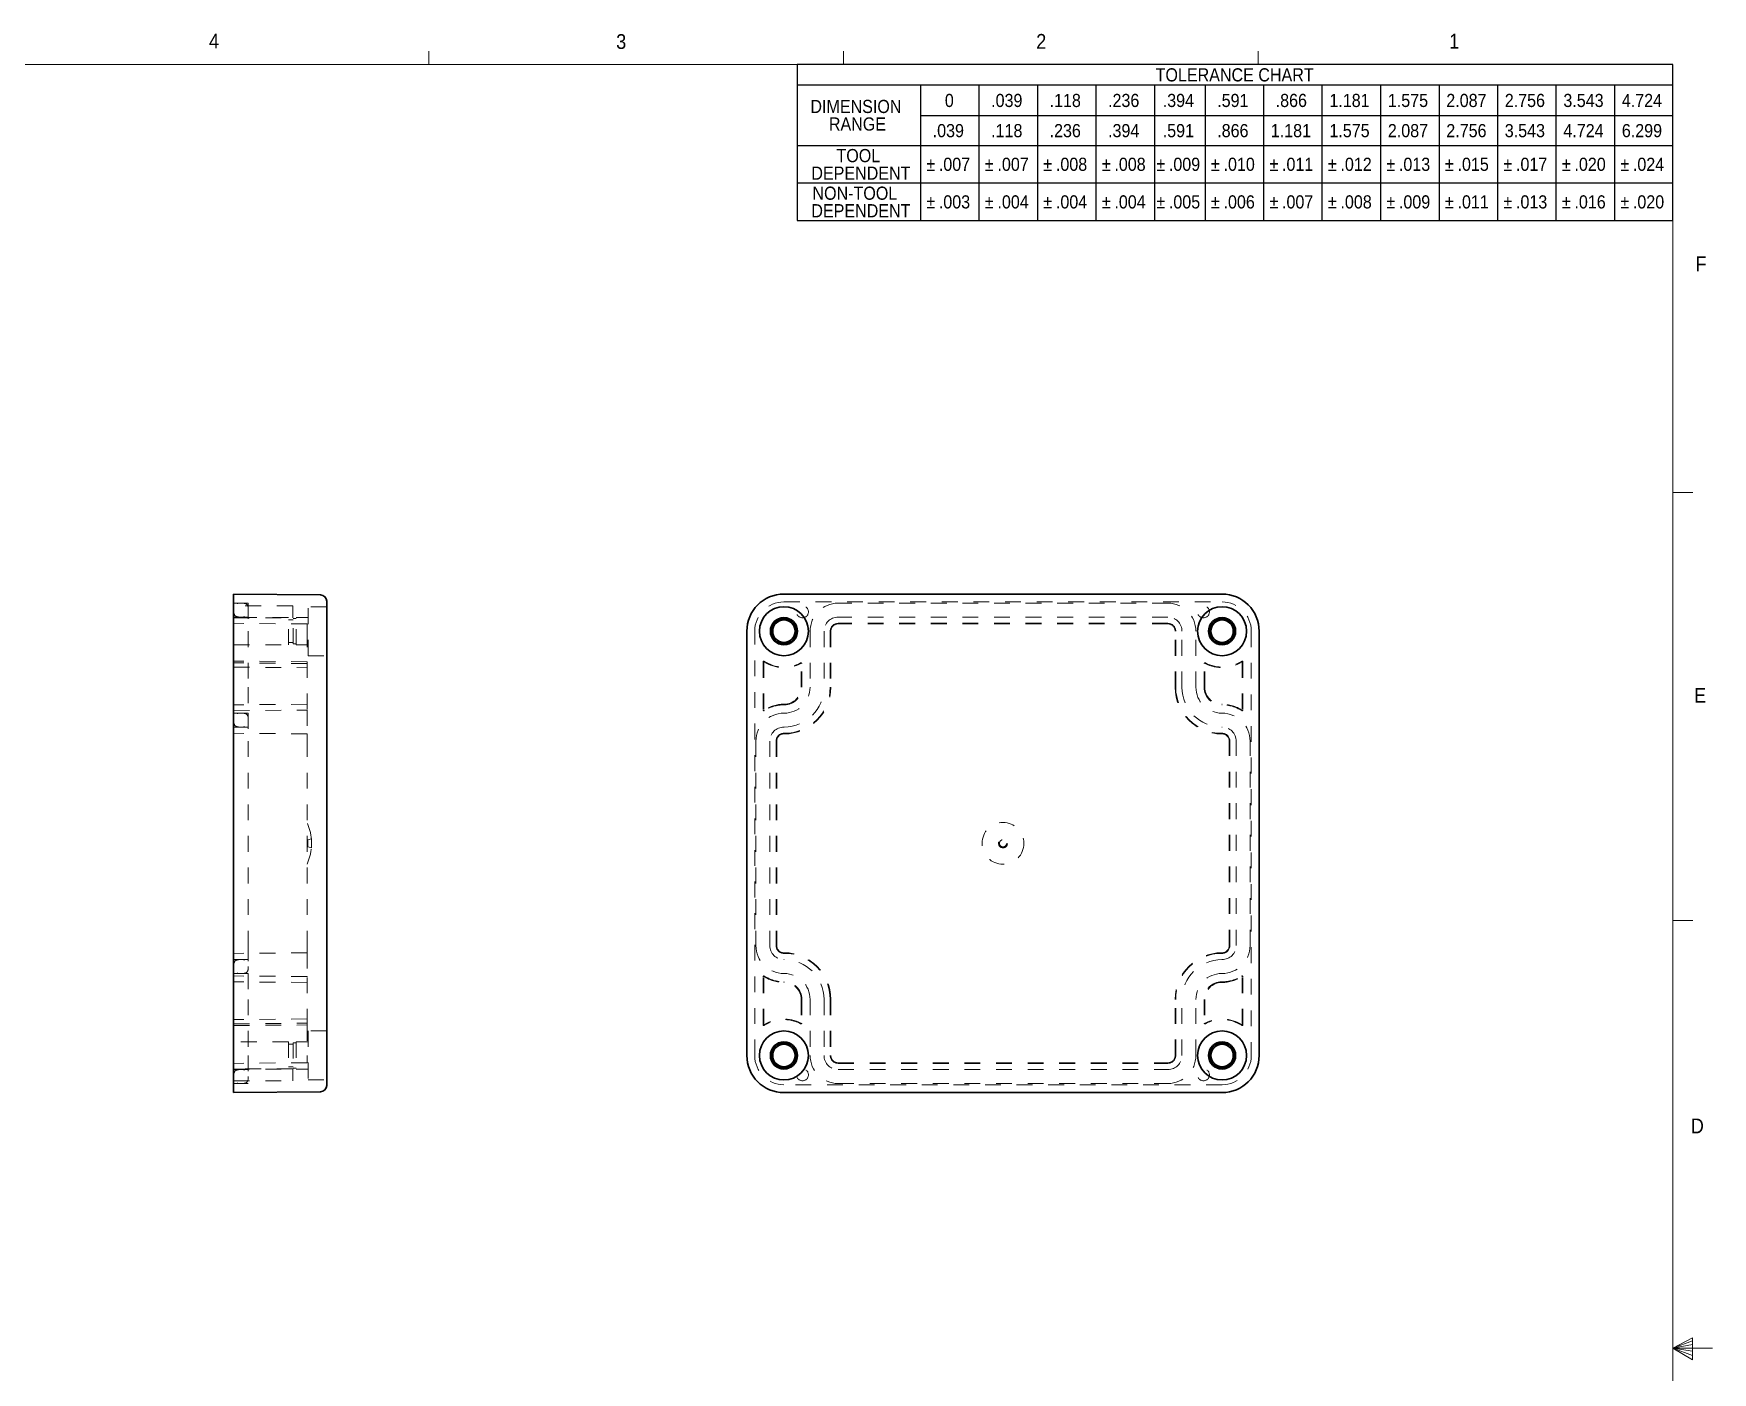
# Paper-space layout 'Sheet1' of a CAD drawing. Header units: inches. Extents: x 0.3 to 21.8, y 0.2 to 16.9.
# Drawn here: x 11.15 to 21.77, y 8.38 to 16.86 of the extents above; entities that cross this region are included whole.
import ezdxf

# ---------------------------------------------------------------- set-up
doc = ezdxf.new("R2010")
doc.units = ezdxf.units.IN
doc.header["$MEASUREMENT"] = 0
doc.linetypes.add('SLD-Dashed', pattern=[0.075, 0.05, -0.025])
doc.linetypes.add('SLD-Solid', pattern=[0])
doc.layers.add('SLD-0', color=7, linetype='SLD-Solid')
doc.styles.add('SLDTEXTSTYLE1', font='GOTHIC.TTF', dxfattribs={"width": 0.913})

# ---------------------------------------------------------------- blocks, each defined once
blk = doc.blocks.new('SW_TABLEANNOTATION_1')
at = {"layer": 'SLD-0', "color": 0}
for p, q in [((0, 0), (0, -0.988)), ((5.542, 0), (0, 0)), ((5.542, -0.988), (5.542, 0)), ((0, -0.129), (5.542, -0.129)), ((0.779, -0.129), (0.779, -0.988)), ((1.149, -0.129), (1.149, -0.988)), ((1.52, -0.129), (1.52, -0.988)), ((1.89, -0.129), (1.89, -0.988)), ((2.26, -0.129), (2.26, -0.988)), ((2.581, -0.129), (2.581, -0.988)), ((2.951, -0.129), (2.951, -0.988)), ((3.321, -0.129), (3.321, -0.988)), ((3.691, -0.129), (3.691, -0.988)), ((4.062, -0.129), (4.062, -0.988)), ((4.432, -0.129), (4.432, -0.988)), ((4.802, -0.129), (4.802, -0.988)), ((5.172, -0.129), (5.172, -0.988)), ((0.779, -0.324), (5.542, -0.324)), ((0, -0.512), (5.542, -0.512)), ((0, -0.75), (5.542, -0.75)), ((0, -0.988), (5.542, -0.988))]:
    blk.add_line(p, q, dxfattribs=at)
at = {"layer": 'SLD-0', "color": 0, "attachment_point": 1, "style": 'SLDTEXTSTYLE1'}
for s, insert, char_height in [('TOLERANCE CHART', (2.268, -0.024), 0.08333), ('0', (0.934, -0.186), 0.0833), ('.039', (1.227, -0.186), 0.0833), ('.118', (1.597, -0.186), 0.0833), ('.236', (1.967, -0.186), 0.0833), ('.394', (2.313, -0.186), 0.0833), ('.591', (2.658, -0.186), 0.0833), ('.866', (3.028, -0.186), 0.0833), ('1.181', (3.368, -0.186), 0.0833), ('1.575', (3.738, -0.186), 0.0833), ('2.087', (4.108, -0.186), 0.0833), ('2.756', (4.478, -0.186), 0.0833), ('3.543', (4.849, -0.186), 0.0833), ('4.724', (5.219, -0.186), 0.0833), ('DIMENSION ', (0.083, -0.224), 0.0833), ('RANGE', (0.2, -0.335), 0.0833), ('.039', (0.857, -0.377), 0.0833), ('.118', (1.227, -0.377), 0.0833), ('.236', (1.597, -0.377), 0.0833), ('.394', (1.967, -0.377), 0.0833), ('.591', (2.313, -0.377), 0.0833), ('.866', (2.658, -0.377), 0.0833), ('1.181', (2.997, -0.377), 0.0833), ('1.575', (3.368, -0.377), 0.0833), ('2.087', (3.738, -0.377), 0.0833), ('2.756', (4.108, -0.377), 0.0833), ('3.543', (4.478, -0.377), 0.0833), ('4.724', (4.849, -0.377), 0.0833), ('6.299', (5.219, -0.377), 0.0833), ('TOOL ', (0.248, -0.535), 0.0833), ('%%p', (0.817, -0.59), 0.0833), ('.007', (0.896, -0.59), 0.0833), ('%%p', (1.187, -0.59), 0.0833), ('.007', (1.267, -0.59), 0.0833), ('%%p', (1.557, -0.59), 0.0833), ('.008', (1.637, -0.59), 0.0833), ('%%p', (1.928, -0.59), 0.0833), ('.008', (2.007, -0.59), 0.0833), ('%%p', (2.273, -0.59), 0.0833), ('.009', (2.352, -0.59), 0.0833), ('%%p', (2.618, -0.59), 0.0833), ('.010', (2.698, -0.59), 0.0833), ('%%p', (2.989, -0.59), 0.0833), ('.011', (3.068, -0.59), 0.0833), ('%%p', (3.359, -0.59), 0.0833), ('.012', (3.438, -0.59), 0.0833), ('%%p', (3.729, -0.59), 0.0833), ('.013', (3.808, -0.59), 0.0833), ('%%p', (4.099, -0.59), 0.0833), ('.015', (4.179, -0.59), 0.0833), ('%%p', (4.469, -0.59), 0.0833), ('.017', (4.549, -0.59), 0.0833), ('%%p', (4.84, -0.59), 0.0833), ('.020', (4.919, -0.59), 0.0833), ('%%p', (5.21, -0.59), 0.0833), ('.024', (5.289, -0.59), 0.0833), ('DEPENDENT', (0.089, -0.646), 0.0833), ('NON-TOOL ', (0.096, -0.773), 0.0833), ('%%p', (0.817, -0.828), 0.0833), ('.003', (0.896, -0.828), 0.0833), ('%%p', (1.187, -0.828), 0.0833), ('.004', (1.267, -0.828), 0.0833), ('%%p', (1.557, -0.828), 0.0833), ('.004', (1.637, -0.828), 0.0833), ('%%p', (1.928, -0.828), 0.0833), ('.004', (2.007, -0.828), 0.0833), ('%%p', (2.273, -0.828), 0.0833), ('.005', (2.352, -0.828), 0.0833), ('%%p', (2.618, -0.828), 0.0833), ('.006', (2.698, -0.828), 0.0833), ('%%p', (2.989, -0.828), 0.0833), ('.007', (3.068, -0.828), 0.0833), ('%%p', (3.359, -0.828), 0.0833), ('.008', (3.438, -0.828), 0.0833), ('%%p', (3.729, -0.828), 0.0833), ('.009', (3.808, -0.828), 0.0833), ('%%p', (4.099, -0.828), 0.0833), ('.011', (4.179, -0.828), 0.0833), ('%%p', (4.469, -0.828), 0.0833), ('.013', (4.549, -0.828), 0.0833), ('%%p', (4.84, -0.828), 0.0833), ('.016', (4.919, -0.828), 0.0833), ('%%p', (5.21, -0.828), 0.0833), ('.020', (5.289, -0.828), 0.0833), ('DEPENDENT', (0.089, -0.884), 0.0833)]:
    blk.add_mtext(s, dxfattribs=dict(at, insert=insert, char_height=char_height))

psp = doc.layouts.new('Sheet1')

# ---------------------------------------------------------------- linework, layer by layer
at = {"color": 7, "linetype": 'SLD-Solid', "lineweight": 0}
for p, q in [((13.64788, 16.6606), (13.64788, 16.7454)), ((16.27288, 16.6606), (16.27288, 16.7454)), ((18.89788, 16.6606), (18.89788, 16.7454)), ((0.52288, 16.6606), (21.52288, 16.6606)), ((21.52288, 0.4106), (21.52288, 16.6606)), ((21.52288, 13.9516), (21.64788, 13.9516)), ((21.52288, 11.2436), (21.64788, 11.2436)), ((21.52288, 8.5356), (21.64687, 8.60114)), ((21.64687, 8.58268), (21.52288, 8.5356)), ((21.64687, 8.55872), (21.52288, 8.5356)), ((21.64687, 8.51635), (21.52288, 8.5356)), ((21.64687, 8.48964), (21.52288, 8.5356)), ((21.64687, 8.46233), (21.52288, 8.5356)), ((21.52288, 8.5356), (21.77288, 8.5356)), ((21.64687, 8.60114), (21.64687, 8.46233))]:
    psp.add_line(p, q, dxfattribs=at)
at = {"color": 7, "linetype": 'SLD-Solid', "lineweight": 30}
for p, q in [((12.41178, 13.3088), (12.41178, 13.0738)), ((12.96268, 13.304), (12.41178, 13.3088)), ((18.66907, 13.3088), (15.89607, 13.3088)), ((13.00234, 13.264), (13.00234, 13.0738)), ((12.41178, 13.0738), (12.41178, 10.3888)), ((13.00234, 13.0738), (13.00234, 10.3888)), ((15.66107, 13.0738), (15.66107, 10.3888)), ((18.90407, 10.3888), (18.90407, 13.0738)), ((12.41178, 10.3888), (12.41178, 10.1538)), ((13.00234, 10.3888), (13.00234, 10.19861)), ((12.96268, 10.15861), (12.41178, 10.1538)), ((15.89607, 10.1538), (18.66907, 10.1538))]:
    psp.add_line(p, q, dxfattribs=at)
at = {"color": 7, "linetype": 'SLD-Dashed', "lineweight": 0}
for p, q in [((12.41378, 13.2588), (12.41178, 13.2588)), ((12.41378, 13.0738), (12.41378, 13.2588)), ((12.50578, 13.25117), (12.41378, 13.25117)), ((12.78678, 13.2338), (12.41378, 13.2338)), ((12.50578, 13.25117), (12.50578, 13.0738)), ((12.78678, 13.2338), (12.78678, 13.1588)), ((12.88423, 12.9188), (12.88423, 13.2288)), ((13.00234, 13.2288), (12.88423, 13.2288)), ((15.89607, 13.2588), (18.66907, 13.2588)), ((18.32607, 13.25117), (16.23907, 13.25117)), ((12.50578, 13.16317), (12.41378, 13.16317)), ((12.75923, 13.1598), (12.41378, 13.1598)), ((12.41378, 13.1588), (12.78678, 13.1588)), ((12.87734, 13.11976), (12.41378, 13.1238)), ((12.41378, 10.3888), (12.41378, 13.0738)), ((12.50578, 13.0738), (12.50578, 12.7188)), ((12.75923, 12.9878), (12.75923, 13.1598)), ((12.78923, 13.1448), (12.75923, 13.1448)), ((12.78923, 12.9938), (12.78923, 13.1538)), ((12.80923, 13.1538), (12.78923, 13.1538)), ((12.80923, 12.9878), (12.80923, 13.1598)), ((12.88423, 13.1598), (12.80923, 13.1598)), ((12.87734, 13.11976), (12.87734, 13.0738)), ((12.87734, 13.0738), (12.87734, 12.88061)), ((15.71107, 10.3888), (15.71107, 13.0738)), ((16.0617, 13.0738), (16.0617, 12.7188)), ((16.1497, 13.0738), (16.1497, 12.7188)), ((16.18907, 13.0738), (16.18907, 12.7188)), ((16.19312, 13.0738), (16.19312, 12.7188)), ((18.32607, 13.16317), (16.23907, 13.16317)), ((18.32607, 13.1238), (16.23907, 13.1238)), ((18.32607, 13.11976), (16.23907, 13.11976)), ((18.37203, 12.7188), (18.37203, 13.0738)), ((18.37607, 12.7188), (18.37607, 13.0738)), ((18.41544, 12.7188), (18.41544, 13.0738)), ((18.50344, 12.7188), (18.50344, 13.0738)), ((18.85407, 13.0738), (18.85407, 10.3888)), ((12.41378, 12.9878), (12.75923, 12.9878)), ((12.75923, 13.0028), (12.78923, 13.0028)), ((12.78923, 12.9938), (12.80923, 12.9938)), ((12.80923, 12.9878), (12.88423, 12.9878)), ((12.87734, 12.88061), (12.41378, 12.88465)), ((12.87734, 12.86943), (12.41378, 12.87347)), ((12.87734, 12.88061), (12.87734, 12.87965)), ((12.87734, 12.87965), (12.87734, 12.57553)), ((12.88423, 12.9188), (13.00234, 12.9188)), ((15.76407, 12.87965), (15.76407, 12.57553)), ((15.76812, 12.87965), (15.76812, 12.57553)), ((16.00503, 12.7188), (16.00503, 12.86847)), ((16.00907, 12.7188), (16.00907, 12.86847)), ((18.55607, 12.7188), (18.55607, 12.86847)), ((18.56012, 12.7188), (18.56012, 12.86847)), ((18.79703, 12.87965), (18.79703, 12.57553)), ((18.80107, 12.87965), (18.80107, 12.57553)), ((12.41378, 12.8468), (12.87734, 12.84276)), ((12.50578, 12.7188), (12.50578, 12.55517)), ((12.87734, 12.61185), (12.41378, 12.6078)), ((12.41378, 12.57053), (12.87734, 12.57458)), ((12.50578, 12.55517), (12.41378, 12.55517)), ((12.50578, 12.55517), (12.50578, 12.3778)), ((12.87734, 12.57553), (12.87734, 12.57458)), ((12.87734, 12.57553), (12.87734, 12.42376)), ((15.89607, 12.55517), (15.89582, 12.55517)), ((15.89607, 12.61185), (15.89807, 12.61185)), ((15.89607, 12.6078), (15.89807, 12.6078)), ((15.89807, 12.55517), (15.89607, 12.55517)), ((15.89832, 12.55517), (15.89807, 12.55517)), ((18.66707, 12.55517), (18.66682, 12.55517)), ((18.66907, 12.61185), (18.66707, 12.61185)), ((18.66907, 12.6078), (18.66707, 12.6078)), ((18.66907, 12.55517), (18.66707, 12.55517)), ((18.66932, 12.55517), (18.66907, 12.55517)), ((12.50578, 12.46717), (12.41378, 12.46717)), ((15.89582, 12.46717), (15.89607, 12.46717)), ((15.89807, 12.46717), (15.89607, 12.46717)), ((15.89807, 12.46717), (15.89832, 12.46717)), ((18.66682, 12.46717), (18.66707, 12.46717)), ((18.66907, 12.46717), (18.66707, 12.46717)), ((18.66907, 12.46717), (18.66932, 12.46717)), ((12.87734, 12.42376), (12.41378, 12.4278)), ((12.50578, 12.3778), (12.50578, 11.0848)), ((12.87734, 12.42376), (12.87734, 12.3778)), ((12.87734, 12.3778), (12.87734, 11.0848)), ((15.7187, 12.3778), (15.7187, 11.0848)), ((15.8067, 12.3778), (15.8067, 11.0848)), ((15.84607, 12.3778), (15.84607, 11.0848)), ((15.85012, 12.3778), (15.85012, 11.0848)), ((15.89807, 12.4278), (15.89607, 12.4278)), ((15.89807, 12.42376), (15.89607, 12.42376)), ((18.66907, 12.4278), (18.66707, 12.4278)), ((18.66907, 12.42376), (18.66707, 12.42376)), ((18.71503, 11.0848), (18.71503, 12.3778)), ((18.71907, 11.0848), (18.71907, 12.3778)), ((18.75844, 11.0848), (18.75844, 12.3778)), ((18.84644, 11.0848), (18.84644, 12.3778)), ((12.90482, 11.75976), (12.88258, 11.7538)), ((12.88258, 11.7313), (12.88258, 11.7538)), ((12.88258, 11.7088), (12.88258, 11.7313)), ((12.88258, 11.7088), (12.90482, 11.70285)), ((12.90482, 11.7313), (12.90482, 11.75976)), ((12.90482, 11.70285), (12.90482, 11.7313)), ((12.50578, 11.0848), (12.50578, 10.90743)), ((12.87734, 11.0848), (12.87734, 11.03885)), ((12.87734, 11.03885), (12.41378, 11.0348)), ((12.50578, 10.99543), (12.41378, 10.99543)), ((12.87734, 11.03885), (12.87734, 10.88708)), ((15.89607, 10.99543), (15.89582, 10.99543)), ((15.89607, 11.03885), (15.89807, 11.03885)), ((15.89607, 11.0348), (15.89807, 11.0348)), ((15.89607, 10.99543), (15.89807, 10.99543)), ((15.89832, 10.99543), (15.89807, 10.99543)), ((18.66707, 10.99543), (18.66682, 10.99543)), ((18.66707, 11.03885), (18.66907, 11.03885)), ((18.66707, 11.0348), (18.66907, 11.0348)), ((18.66707, 10.99543), (18.66907, 10.99543)), ((18.66932, 10.99543), (18.66907, 10.99543)), ((12.50578, 10.90743), (12.41378, 10.90743)), ((12.87734, 10.88803), (12.41378, 10.89208)), ((12.87734, 10.85076), (12.41378, 10.8548)), ((12.50578, 10.90743), (12.50578, 10.7438)), ((12.87734, 10.88708), (12.87734, 10.88803)), ((12.87734, 10.58296), (12.87734, 10.88708)), ((15.76407, 10.58296), (15.76407, 10.88708)), ((15.76812, 10.58296), (15.76812, 10.88708)), ((15.89582, 10.90743), (15.89607, 10.90743)), ((15.89607, 10.90743), (15.89807, 10.90743)), ((15.89607, 10.8548), (15.89807, 10.8548)), ((15.89607, 10.85076), (15.89807, 10.85076)), ((15.89807, 10.90743), (15.89832, 10.90743)), ((18.66682, 10.90743), (18.66707, 10.90743)), ((18.66707, 10.90743), (18.66907, 10.90743)), ((18.66907, 10.8548), (18.66707, 10.8548)), ((18.66907, 10.85076), (18.66707, 10.85076)), ((18.66907, 10.90743), (18.66932, 10.90743)), ((18.79703, 10.58296), (18.79703, 10.88708)), ((18.80107, 10.58296), (18.80107, 10.88708)), ((12.50578, 10.7438), (12.50578, 10.3888)), ((16.00503, 10.7438), (16.00503, 10.59413)), ((16.00907, 10.7438), (16.00907, 10.59413)), ((16.0617, 10.7438), (16.0617, 10.3888)), ((16.1497, 10.7438), (16.1497, 10.3888)), ((16.18907, 10.7438), (16.18907, 10.3888)), ((16.19312, 10.7438), (16.19312, 10.3888)), ((18.37203, 10.3888), (18.37203, 10.7438)), ((18.37607, 10.3888), (18.37607, 10.7438)), ((18.41544, 10.3888), (18.41544, 10.7438)), ((18.50344, 10.3888), (18.50344, 10.7438)), ((18.55607, 10.7438), (18.55607, 10.59413)), ((18.56012, 10.7438), (18.56012, 10.59413)), ((12.87734, 10.61985), (12.41378, 10.6158)), ((12.41378, 10.58913), (12.87734, 10.59318)), ((12.41378, 10.57796), (12.87734, 10.582)), ((12.87734, 10.582), (12.87734, 10.58296)), ((12.87734, 10.582), (12.87734, 10.3888)), ((12.88423, 10.5438), (12.88423, 10.2338)), ((13.00234, 10.5438), (12.88423, 10.5438)), ((12.75923, 10.4748), (12.41378, 10.4748)), ((12.75923, 10.4748), (12.75923, 10.3028)), ((12.78923, 10.4598), (12.75923, 10.4598)), ((12.78923, 10.4688), (12.78923, 10.3088)), ((12.80923, 10.4688), (12.78923, 10.4688)), ((12.80923, 10.4748), (12.80923, 10.3028)), ((12.88423, 10.4748), (12.80923, 10.4748)), ((12.41378, 10.2038), (12.41378, 10.3888)), ((12.87734, 10.34285), (12.41378, 10.3388)), ((12.50578, 10.3888), (12.50578, 10.21143)), ((12.75923, 10.3178), (12.78923, 10.3178)), ((12.78923, 10.3088), (12.80923, 10.3088)), ((12.87734, 10.3888), (12.87734, 10.34285)), ((16.23907, 10.34285), (18.32607, 10.34285)), ((16.23907, 10.3388), (18.32607, 10.3388)), ((12.41378, 10.2038), (12.41178, 10.2038)), ((12.78678, 10.3038), (12.41378, 10.3038)), ((12.41378, 10.3028), (12.75923, 10.3028)), ((12.50578, 10.29943), (12.41378, 10.29943)), ((12.41378, 10.2288), (12.78678, 10.2288)), ((12.50578, 10.21143), (12.41378, 10.21143)), ((12.78678, 10.2288), (12.78678, 10.3038)), ((12.80923, 10.3028), (12.88423, 10.3028)), ((12.88423, 10.2338), (13.00234, 10.2338)), ((18.66907, 10.2038), (15.89607, 10.2038)), ((16.23907, 10.29943), (18.32607, 10.29943)), ((16.23907, 10.21143), (18.32607, 10.21143))]:
    psp.add_line(p, q, dxfattribs=at)
at = {"color": 7, "linetype": 'SLD-Solid', "lineweight": 30}
for centre, radius in [((15.89607, 13.0738), 0.155), ((18.66907, 13.0738), 0.155), ((15.89607, 13.0738), 0.086), ((15.89607, 13.0738), 0.08), ((15.89607, 13.0738), 0.071), ((18.66907, 13.0738), 0.086), ((18.66907, 13.0738), 0.08), ((18.66907, 13.0738), 0.071), ((15.89607, 10.3888), 0.155), ((18.66907, 10.3888), 0.155), ((15.89607, 10.3888), 0.086), ((15.89607, 10.3888), 0.08), ((15.89607, 10.3888), 0.071), ((18.66907, 10.3888), 0.086), ((18.66907, 10.3888), 0.08), ((18.66907, 10.3888), 0.071)]:
    psp.add_circle(centre, radius, dxfattribs=at)
at = {"color": 7, "linetype": 'SLD-Dashed', "lineweight": 0}
for centre, radius in [((16.01359, 13.1963), 0.0375), ((18.55156, 13.1963), 0.0375), ((17.28257, 11.7313), 0.1325), ((17.28257, 11.7313), 0.02846), ((17.28257, 11.7313), 0.0225), ((16.01359, 10.2663), 0.0375), ((18.55156, 10.2663), 0.0375)]:
    psp.add_circle(centre, radius, dxfattribs=at)
at = {"color": 7, "linetype": 'SLD-Solid', "lineweight": 30}
for centre, radius, start, end in [((12.96234, 13.264), 0.04, 0, 89.5), ((15.89607, 13.0738), 0.235, 90, 180), ((18.66907, 13.0738), 0.235, 0, 90), ((15.89607, 10.3888), 0.235, 180, 270), ((18.66907, 10.3888), 0.235, 270, 0), ((12.96234, 10.19861), 0.04, 270.5, 0)]:
    psp.add_arc(centre, radius, start, end, dxfattribs=at)
at = {"color": 7, "linetype": 'SLD-Dashed', "lineweight": 0}
for centre, radius, start, end in [((15.89607, 13.0738), 0.185, 90, 180), ((16.23907, 13.0738), 0.17737, 90, 180), ((18.32607, 13.0738), 0.17737, 0, 90), ((18.66907, 13.0738), 0.185, 0, 90), ((16.23907, 13.0738), 0.08937, 90, 180), ((16.23907, 13.0738), 0.05, 90, 180), ((16.23907, 13.0738), 0.04595, 90, 180), ((18.32607, 13.0738), 0.08937, 0, 90), ((18.32607, 13.0738), 0.05, 0, 90), ((18.32607, 13.0738), 0.04595, 0, 90), ((15.76907, 12.87965), 0.005, 56.810231, 180), ((15.76907, 12.87965), 0.000955, 56.810231, 180), ((15.89607, 13.0738), 0.23105, 236.810231, 297.743702), ((15.89607, 13.0738), 0.227, 236.810231, 297.743702), ((16.00407, 12.86847), 0.005, 0, 117.743702), ((16.00407, 12.86847), 0.000955, 0, 117.743702), ((18.56107, 12.86847), 0.005, 62.256298, 180), ((18.56107, 12.86847), 0.000955, 62.256298, 180), ((18.66907, 13.0738), 0.23105, 242.256298, 303.189769), ((18.66907, 13.0738), 0.227, 242.256298, 303.189769), ((18.79607, 12.87965), 0.005, 0, 123.189769), ((18.79607, 12.87965), 0.000955, 0, 123.189769), ((15.89807, 12.7188), 0.29505, 270, 0), ((15.89807, 12.7188), 0.10695, 270, 0), ((15.89807, 12.7188), 0.25163, 270, 0), ((15.89807, 12.7188), 0.16363, 270, 0), ((15.89807, 12.7188), 0.111, 270, 0), ((15.89807, 12.7188), 0.291, 270, 0), ((18.66707, 12.7188), 0.29505, 180, 270), ((18.66707, 12.7188), 0.291, 180, 270), ((18.66707, 12.7188), 0.25163, 180, 270), ((18.66707, 12.7188), 0.16363, 180, 270), ((18.66707, 12.7188), 0.111, 180, 270), ((18.66707, 12.7188), 0.10695, 180, 270), ((15.89607, 12.3778), 0.17737, 90, 180), ((15.76907, 12.57553), 0.005, 180, 302.712611), ((15.76907, 12.57553), 0.000955, 180, 302.712611), ((15.89607, 12.3778), 0.23405, 90, 122.712611), ((15.89607, 12.3778), 0.23, 90, 122.712611), ((18.66907, 12.3778), 0.23405, 57.287389, 90), ((18.66907, 12.3778), 0.23, 57.287389, 90), ((18.66907, 12.3778), 0.17737, 0, 90), ((18.79607, 12.57553), 0.005, 237.287389, 0), ((18.79607, 12.57553), 0.000955, 237.287389, 0), ((15.89607, 12.3778), 0.08937, 90, 180), ((18.66907, 12.3778), 0.08937, 0, 90), ((15.89607, 12.3778), 0.05, 90, 180), ((15.89607, 12.3778), 0.04595, 90, 180), ((18.66907, 12.3778), 0.05, 0, 90), ((18.66907, 12.3778), 0.04595, 0, 90), ((12.58643, 11.7313), 0.31966, 5.107644, 24.48823), ((12.58643, 11.7313), 0.31966, 335.51177, 354.892356), ((15.89607, 11.0848), 0.17737, 180, 270), ((15.89607, 11.0848), 0.08937, 180, 270), ((15.89607, 11.0848), 0.05, 180, 270), ((15.89607, 11.0848), 0.04595, 180, 270), ((18.66907, 11.0848), 0.04595, 270, 0), ((18.66907, 11.0848), 0.17737, 270, 0), ((18.66907, 11.0848), 0.08937, 270, 0), ((18.66907, 11.0848), 0.05, 270, 0), ((15.89807, 10.7438), 0.29505, 0, 90), ((15.89807, 10.7438), 0.291, 0, 90), ((15.89807, 10.7438), 0.25163, 0, 90), ((18.66707, 10.7438), 0.29505, 90, 180), ((18.66707, 10.7438), 0.291, 90, 180), ((18.66707, 10.7438), 0.25163, 90, 180), ((15.76907, 10.88708), 0.005, 57.287389, 180), ((15.76907, 10.88708), 0.000955, 57.287389, 180), ((15.89607, 11.0848), 0.23405, 237.287389, 270), ((15.89607, 11.0848), 0.23, 237.287389, 270), ((15.89807, 10.7438), 0.16363, 0, 90), ((15.89807, 10.7438), 0.111, 0, 90), ((15.89807, 10.7438), 0.10695, 0, 90), ((18.66707, 10.7438), 0.16363, 90, 180), ((18.66707, 10.7438), 0.111, 90, 180), ((18.66707, 10.7438), 0.10695, 90, 180), ((18.66907, 11.0848), 0.23, 270, 302.712611), ((18.66907, 11.0848), 0.23405, 270, 302.712611), ((18.79607, 10.88708), 0.005, 0, 122.712611), ((18.79607, 10.88708), 0.000955, 0, 122.712611), ((15.76907, 10.58296), 0.005, 180, 303.189769), ((15.76907, 10.58296), 0.000955, 180, 303.189769), ((15.89607, 10.3888), 0.23105, 62.256298, 123.189769), ((15.89607, 10.3888), 0.227, 62.256298, 123.189769), ((16.00407, 10.59413), 0.005, 242.256298, 0), ((16.00407, 10.59413), 0.000955, 242.256298, 0), ((18.56107, 10.59413), 0.005, 180, 297.743702), ((18.56107, 10.59413), 0.000955, 180, 297.743702), ((18.66907, 10.3888), 0.23105, 56.810231, 117.743702), ((18.66907, 10.3888), 0.227, 56.810231, 117.743702), ((18.79607, 10.58296), 0.005, 236.810231, 0), ((18.79607, 10.58296), 0.000955, 236.810231, 0), ((15.89607, 10.3888), 0.185, 180, 270), ((16.23907, 10.3888), 0.17737, 180, 270), ((16.23907, 10.3888), 0.08937, 180, 270), ((16.23907, 10.3888), 0.05, 180, 270), ((16.23907, 10.3888), 0.04595, 180, 270), ((18.32607, 10.3888), 0.04595, 270, 0), ((18.32607, 10.3888), 0.17737, 270, 0), ((18.32607, 10.3888), 0.08937, 270, 0), ((18.32607, 10.3888), 0.05, 270, 0), ((18.66907, 10.3888), 0.185, 270, 0)]:
    psp.add_arc(centre, radius, start, end, dxfattribs=at)
for points in [[(12.50578, 13.20717), (12.50578, 13.23824), (12.49661, 13.25143), (12.42296, 13.2511), (12.41378, 13.2416), (12.41378, 13.20717)], [(12.41378, 13.20717), (12.41378, 13.17275), (12.42296, 13.16325), (12.49661, 13.16291), (12.50578, 13.1761), (12.50578, 13.20717)], [(12.50578, 12.51117), (12.50578, 12.54224), (12.49661, 12.55543), (12.42296, 12.5551), (12.41378, 12.5456), (12.41378, 12.51117)], [(12.50578, 12.51117), (12.50578, 12.54224), (12.49661, 12.55543), (12.42296, 12.5551), (12.41378, 12.5456), (12.41378, 12.51117)], [(12.41378, 12.51117), (12.41378, 12.47675), (12.42296, 12.46725), (12.49661, 12.46691), (12.50578, 12.4801), (12.50578, 12.51117)], [(12.41378, 12.51117), (12.41378, 12.47675), (12.42296, 12.46725), (12.49661, 12.46691), (12.50578, 12.4801), (12.50578, 12.51117)], [(12.41378, 10.95143), (12.41378, 10.98586), (12.42296, 10.99536), (12.49661, 10.99569), (12.50578, 10.9825), (12.50578, 10.95143)], [(12.41378, 10.95143), (12.41378, 10.98586), (12.42296, 10.99536), (12.49661, 10.99569), (12.50578, 10.9825), (12.50578, 10.95143)], [(12.50578, 10.95143), (12.50578, 10.92036), (12.49661, 10.90717), (12.42296, 10.90751), (12.41378, 10.91701), (12.41378, 10.95143)], [(12.50578, 10.95143), (12.50578, 10.92036), (12.49661, 10.90717), (12.42296, 10.90751), (12.41378, 10.91701), (12.41378, 10.95143)], [(12.41378, 10.25543), (12.41378, 10.28986), (12.42296, 10.29936), (12.49661, 10.29969), (12.50578, 10.2865), (12.50578, 10.25543)], [(12.50578, 10.25543), (12.50578, 10.22436), (12.49661, 10.21117), (12.42296, 10.21151), (12.41378, 10.22101), (12.41378, 10.25543)]]:
    psp.add_open_spline(points, degree=3, knots=[0, 0, 0, 0, 0.45, 0.55, 1, 1, 1, 1], dxfattribs=at)

# ---------------------------------------------------------------- block references
at = {"layer": 'SLD-0'}
psp.add_blockref('SW_TABLEANNOTATION_1', (15.98054, 16.6606), dxfattribs=at)

# ---------------------------------------------------------------- texts
at = {"color": 7, "linetype": 'Continuous', "lineweight": 0, "char_height": 0.09375, "attachment_point": 1, "style": 'SLDTEXTSTYLE1'}
for s, insert in [('4', (12.25716, 16.8561)), ('3', (14.83413, 16.85254)), ('2', (17.49284, 16.85346)), ('1', (20.10713, 16.8552)), ('F', (21.66553, 15.44538)), ('E', (21.65688, 12.71509)), ('D', (21.6359, 9.98975))]:
    psp.add_mtext(s, dxfattribs=dict(at, insert=insert))

doc.saveas('drawing.dxf')
